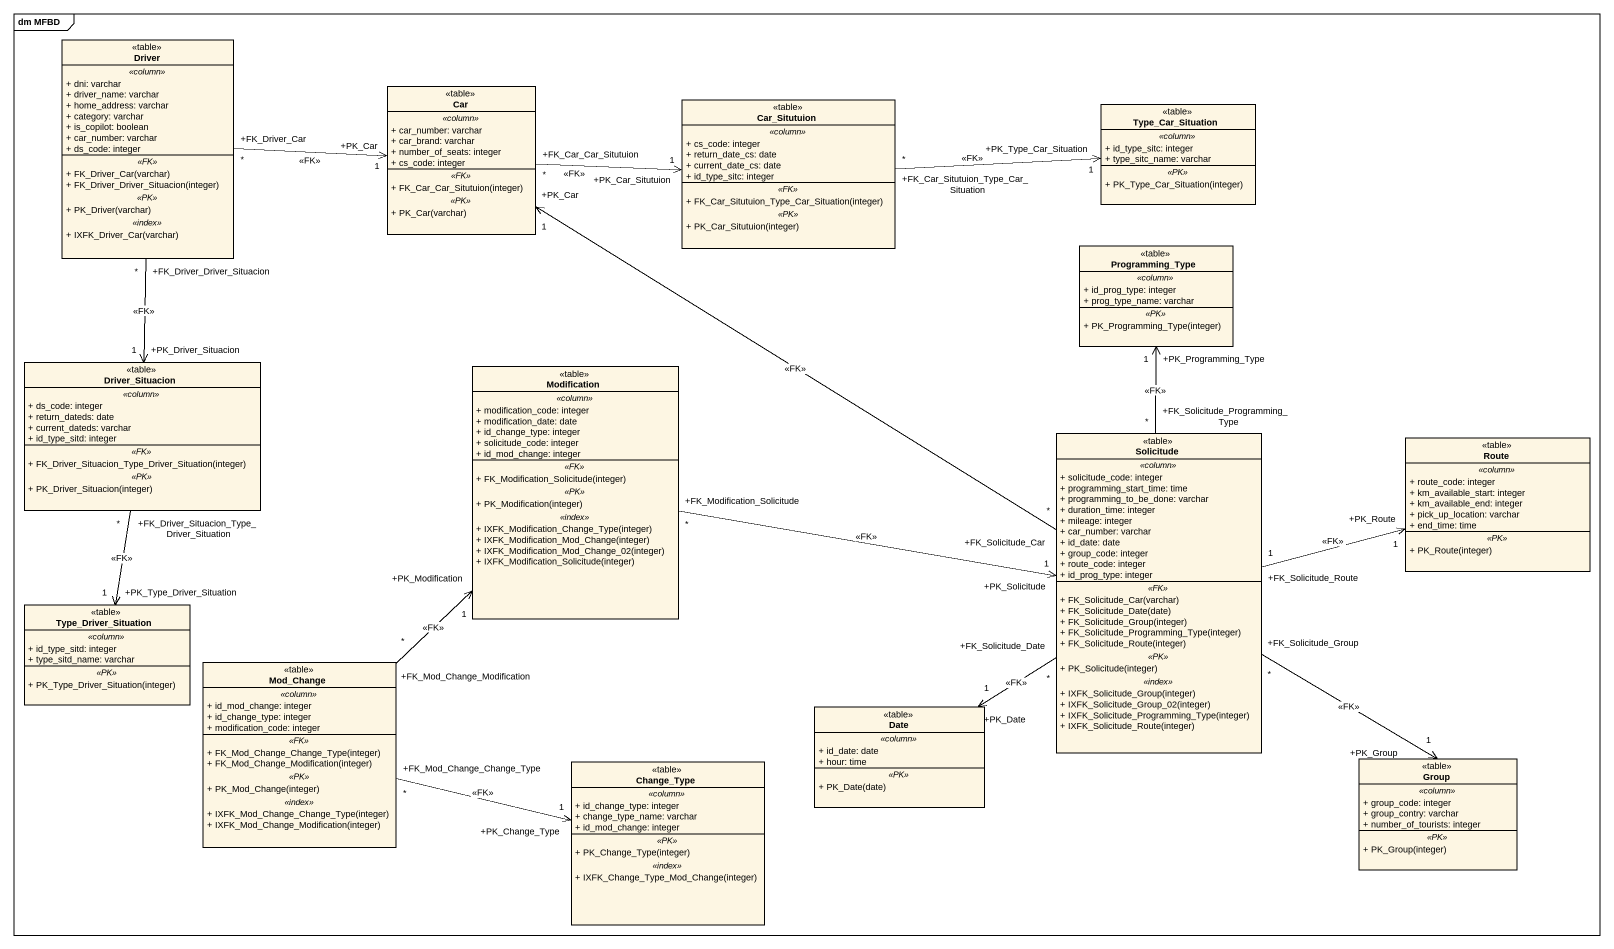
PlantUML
@startuml
mainframe dm MFBD
hide circle
hide empty members
skinparam classAttributeIconSize 0
class Driver <<table>> {
  .. <<column>> ..
  + dni: varchar
  + driver_name: varchar
  + home_address: varchar
  + category: varchar
  + is_copilot: boolean
  + car_number: varchar
  + ds_code: integer
  .. <<FK>> ..
  + FK_Driver_Car(varchar)
  + FK_Driver_Driver_Situacion(integer)
  .. <<PK>> ..
  + PK_Driver(varchar)
  .. <<index>> ..
  + IXFK_Driver_Car(varchar)
}
class Car <<table>> {
  .. <<column>> ..
  + car_number: varchar
  + car_brand: varchar
  + number_of_seats: integer
  + cs_code: integer
  .. <<FK>> ..
  + FK_Car_Car_Situtuion(integer)
  .. <<PK>> ..
  + PK_Car(varchar)
}
class Car_Situtuion <<table>> {
  .. <<column>> ..
  + cs_code: integer
  + return_date_cs: date
  + current_date_cs: date
  + id_type_sitc: integer
  .. <<FK>> ..
  + FK_Car_Situtuion_Type_Car_Situation(integer)
  .. <<PK>> ..
  + PK_Car_Situtuion(integer)
}
class Type_Car_Situation <<table>> {
  .. <<column>> ..
  + id_type_sitc: integer
  + type_sitc_name: varchar
  .. <<PK>> ..
  + PK_Type_Car_Situation(integer)
}
class Programming_Type <<table>> {
  .. <<column>> ..
  + id_prog_type: integer
  + prog_type_name: varchar
  .. <<PK>> ..
  + PK_Programming_Type(integer)
}
class Driver_Situacion <<table>> {
  .. <<column>> ..
  + ds_code: integer
  + return_dateds: date
  + current_dateds: varchar
  + id_type_sitd: integer
  .. <<FK>> ..
  + FK_Driver_Situacion_Type_Driver_Situation(integer)
  .. <<PK>> ..
  + PK_Driver_Situacion(integer)
}
class Modification <<table>> {
  .. <<column>> ..
  + modification_code: integer
  + modification_date: date
  + id_change_type: integer
  + solicitude_code: integer
  + id_mod_change: integer
  .. <<FK>> ..
  + FK_Modification_Solicitude(integer)
  .. <<PK>> ..
  + PK_Modification(integer)
  .. <<index>> ..
  + IXFK_Modification_Change_Type(integer)
  + IXFK_Modification_Mod_Change(integer)
  + IXFK_Modification_Mod_Change_02(integer)
  + IXFK_Modification_Solicitude(integer)
}
class Solicitude <<table>> {
  .. <<column>> ..
  + solicitude_code: integer
  + programming_start_time: time
  + programming_to_be_done: varchar
  + duration_time: integer
  + mileage: integer
  + car_number: varchar
  + id_date: date
  + group_code: integer
  + route_code: integer
  + id_prog_type: integer
  .. <<FK>> ..
  + FK_Solicitude_Car(varchar)
  + FK_Solicitude_Date(date)
  + FK_Solicitude_Group(integer)
  + FK_Solicitude_Programming_Type(integer)
  + FK_Solicitude_Route(integer)
  .. <<PK>> ..
  + PK_Solicitude(integer)
  .. <<index>> ..
  + IXFK_Solicitude_Group(integer)
  + IXFK_Solicitude_Group_02(integer)
  + IXFK_Solicitude_Programming_Type(integer)
  + IXFK_Solicitude_Route(integer)
}
class Route <<table>> {
  .. <<column>> ..
  + route_code: integer
  + km_available_start: integer
  + km_available_end: integer
  + pick_up_location: varchar
  + end_time: time
  .. <<PK>> ..
  + PK_Route(integer)
}
class Type_Driver_Situation <<table>> {
  .. <<column>> ..
  + id_type_sitd: integer
  + type_sitd_name: varchar
  .. <<PK>> ..
  + PK_Type_Driver_Situation(integer)
}
class Mod_Change <<table>> {
  .. <<column>> ..
  + id_mod_change: integer
  + id_change_type: integer
  + modification_code: integer
  .. <<FK>> ..
  + FK_Mod_Change_Change_Type(integer)
  + FK_Mod_Change_Modification(integer)
  .. <<PK>> ..
  + PK_Mod_Change(integer)
  .. <<index>> ..
  + IXFK_Mod_Change_Change_Type(integer)
  + IXFK_Mod_Change_Modification(integer)
}
class Date <<table>> {
  .. <<column>> ..
  + id_date: date
  + hour: time
  .. <<PK>> ..
  + PK_Date(date)
}
class Change_Type <<table>> {
  .. <<column>> ..
  + id_change_type: integer
  + change_type_name: varchar
  + id_mod_change: integer
  .. <<PK>> ..
  + PK_Change_Type(integer)
  .. <<index>> ..
  + IXFK_Change_Type_Mod_Change(integer)
}
class "Group" as Group_ <<table>> {
  .. <<column>> ..
  + group_code: integer
  + group_contry: varchar
  + number_of_tourists: integer
  .. <<PK>> ..
  + PK_Group(integer)
}
Driver "+FK_Driver_Car\n*" -right-> "+PK_Car\n1" Car : <<FK>>
Driver "+FK_Driver_Driver_Situacion\n*" --> "+PK_Driver_Situacion\n1" Driver_Situacion : <<FK>>
Car "+FK_Car_Car_Situtuion\n*" -right-> "+PK_Car_Situtuion\n1" Car_Situtuion : <<FK>>
Car_Situtuion "+FK_Car_Situtuion_Type_Car_Situation\n*" -right-> "+PK_Type_Car_Situation\n1" Type_Car_Situation : <<FK>>
Driver_Situacion "+FK_Driver_Situacion_Type_Driver_Situation\n*" --> "+PK_Type_Driver_Situation\n1" Type_Driver_Situation : <<FK>>
Modification "+FK_Modification_Solicitude\n*" -right-> "+PK_Solicitude\n1" Solicitude : <<FK>>
Solicitude "+FK_Solicitude_Car\n*" -up-> "+PK_Car\n1" Car : <<FK>>
Solicitude "+FK_Solicitude_Programming_Type\n*" -up-> "+PK_Programming_Type\n1" Programming_Type : <<FK>>
Solicitude "+FK_Solicitude_Route\n1" -right-> "+PK_Route\n1" Route : <<FK>>
Solicitude "+FK_Solicitude_Date\n*" --> "+PK_Date\n1" Date : <<FK>>
Solicitude "+FK_Solicitude_Group\n*" --> "+PK_Group\n1" Group_ : <<FK>>
Mod_Change "+FK_Mod_Change_Modification\n*" -up-> "+PK_Modification\n1" Modification : <<FK>>
Mod_Change "+FK_Mod_Change_Change_Type\n*" -right-> "+PK_Change_Type\n1" Change_Type : <<FK>>
@enduml
